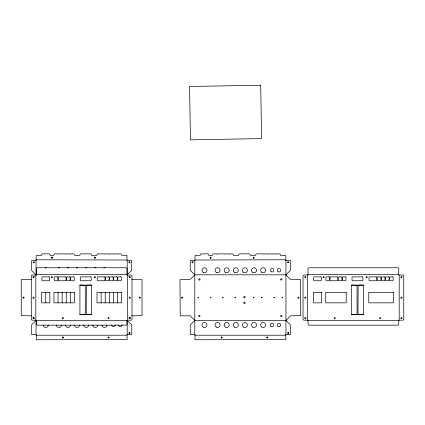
<?xml version="1.0" encoding="UTF-8"?>
<svg xmlns="http://www.w3.org/2000/svg" width="425" height="425" viewBox="0 0 425 425"><rect width="100%" height="100%" fill="white"/><g stroke="black" fill="none" stroke-linecap="round" stroke-linejoin="round"><path stroke-width="0.64" d="M33.325 277.557L34.239 276.643M35.833 275.049L36.29 274.592L126.979 274.592L127.436 275.049L127.436 320.168L126.979 320.625L36.29 320.625L35.833 320.168L35.833 275.049L31.96 275.049L31.275 275.735L31.275 319.483L31.96 320.168L35.833 320.168M36.518 320.397L36.061 320.397L31.503 324.955L31.503 334.523L36.29 334.751L36.29 339.766L127.208 339.538L126.979 335.208L36.29 335.208M126.979 260.01L126.979 255.452L122.31 255.452A0.685 0.685 0 0 1 121.624 254.772A0.914 0.914 0 0 0 120.716 253.858L118.437 253.858A0.914 0.914 0 0 0 117.714 254.214L117.337 254.214A0.914 0.914 0 0 0 116.615 253.858L114.336 253.858A0.914 0.914 0 0 0 113.613 254.214L113.236 254.214A0.914 0.914 0 0 0 112.513 253.858L110.234 253.858A0.914 0.914 0 0 0 109.512 254.214L109.135 254.214A0.914 0.914 0 0 0 108.412 253.858L106.133 253.858A0.914 0.914 0 0 0 105.405 254.214L105.033 254.214A0.914 0.914 0 0 0 104.306 253.858L97.925 253.858A0.914 0.914 0 0 0 97.017 254.772A0.685 0.685 0 0 1 96.332 255.452L92.119 255.452A0.685 0.685 0 0 1 91.433 254.772A0.914 0.914 0 0 0 90.52 253.858L80.952 253.858A0.914 0.914 0 0 0 80.038 254.772A0.685 0.685 0 0 1 79.358 255.452L75.14 255.452A0.685 0.685 0 0 1 74.455 254.772A0.914 0.914 0 0 0 73.546 253.858L71.267 253.858A0.914 0.914 0 0 0 70.545 254.214L70.168 254.214A0.914 0.914 0 0 0 69.445 253.858L67.166 253.858A0.914 0.914 0 0 0 66.443 254.214L66.066 254.214A0.914 0.914 0 0 0 65.344 253.858L58.963 253.858A0.914 0.914 0 0 0 58.241 254.214L57.864 254.214A0.914 0.914 0 0 0 57.141 253.858L54.862 253.858A0.914 0.914 0 0 0 53.948 254.772A0.685 0.685 0 0 1 53.263 255.452L50.532 255.452A0.685 0.685 0 0 1 49.847 254.772A0.914 0.914 0 0 0 48.933 253.858L42.553 253.858A0.914 0.914 0 0 0 41.645 254.772A0.685 0.685 0 0 1 40.959 255.452L36.29 255.452L36.061 259.781L126.979 260.01L126.979 260.467L131.537 260.467L131.766 270.263L127.208 274.821L126.751 274.821M129.03 318.575L130.401 317.204M194.793 274.821L190.235 279.379L179.982 279.608L180.211 315.839L190.235 315.839L194.793 320.397L285.94 320.397L290.498 315.839L300.751 315.61L300.528 279.379L290.498 279.379L285.94 274.821L194.793 274.821L190.235 270.263L190.235 260.695L195.022 260.467L195.022 255.452L199.692 255.452A0.685 0.685 0 0 0 200.377 254.772A0.914 0.914 0 0 1 201.291 253.858L207.671 253.858A0.914 0.914 0 0 1 208.579 254.772A0.685 0.685 0 0 0 209.265 255.452L212.001 255.452A0.685 0.685 0 0 0 212.681 254.772A0.914 0.914 0 0 1 213.594 253.858L215.873 253.858A0.914 0.914 0 0 1 216.596 254.214L216.973 254.214A0.914 0.914 0 0 1 217.696 253.858L224.076 253.858A0.914 0.914 0 0 1 224.798 254.214L225.176 254.214A0.914 0.914 0 0 1 225.898 253.858L228.177 253.858A0.914 0.914 0 0 1 228.9 254.214L229.277 254.214A0.914 0.914 0 0 1 229.999 253.858L232.278 253.858A0.914 0.914 0 0 1 233.192 254.772A0.685 0.685 0 0 0 233.872 255.452L238.09 255.452A0.685 0.685 0 0 0 238.776 254.772A0.914 0.914 0 0 1 239.684 253.858L249.257 253.858A0.914 0.914 0 0 1 250.166 254.772A0.685 0.685 0 0 0 250.851 255.452L255.064 255.452A0.685 0.685 0 0 0 255.749 254.772A0.914 0.914 0 0 1 256.663 253.858L263.043 253.858A0.914 0.914 0 0 1 263.766 254.214L264.143 254.214A0.914 0.914 0 0 1 264.865 253.858L267.144 253.858A0.914 0.914 0 0 1 267.867 254.214L268.244 254.214A0.914 0.914 0 0 1 268.967 253.858L271.246 253.858A0.914 0.914 0 0 1 271.968 254.214L272.345 254.214A0.914 0.914 0 0 1 273.068 253.858L275.347 253.858A0.914 0.914 0 0 1 276.069 254.214L276.447 254.214A0.914 0.914 0 0 1 277.169 253.858L279.448 253.858A0.914 0.914 0 0 1 280.362 254.772A0.685 0.685 0 0 0 281.042 255.452L285.712 255.452L285.94 259.781L195.022 260.01M194.793 320.397L190.235 324.955L190.235 334.523L195.022 334.751L195.022 339.766L285.94 339.538L285.712 335.208L195.022 335.208M285.94 274.821L290.498 270.263L290.498 260.695L285.712 260.467L285.712 260.01M307.588 275.049L308.045 274.592L398.735 274.592L399.192 275.049L399.192 320.168L398.735 320.625L308.045 320.625L307.588 320.168L307.588 275.049L303.716 275.049L303.03 275.735L303.03 319.483L303.716 320.168L307.588 320.168M36.518 274.821L36.061 274.821L31.503 270.263L31.503 260.695L36.29 260.467L36.29 260.01M127.436 275.049L131.309 275.049L131.994 275.735L131.994 319.483L131.309 320.168L127.436 320.168M399.192 275.049L403.065 275.049L403.75 275.735L403.75 319.483L403.065 320.168L399.192 320.168M31.503 279.379L21.25 279.608L21.25 315.61L31.503 315.839M131.766 279.379L142.019 279.608L142.019 315.61L131.766 315.839M126.751 320.397L127.208 320.397L131.766 324.955L131.766 334.523L126.979 334.751L126.979 335.208M285.94 320.397L290.498 324.955L290.498 334.523L285.712 334.751L285.712 335.208M129.03 276.643L129.944 277.557M32.874 317.204L34.239 318.575M398.735 274.592L398.735 268.441L398.055 267.761L308.731 267.761L308.045 268.441L308.045 274.592M398.735 320.625L398.735 324.498L398.055 325.183L308.731 325.183L308.045 324.498L308.045 320.625M363.306 285.303L363.306 314.473M351.682 285.303L351.682 314.473M285.94 260.467L285.94 334.751M194.793 260.467L194.793 334.751M127.208 260.467L127.208 275.278M127.208 320.397L127.208 334.751M126.979 274.592L126.979 268.441L126.299 267.761L36.975 267.761L36.29 268.441L36.29 274.592M126.979 320.625L126.979 324.498L126.299 325.183L36.975 325.183L36.29 324.498L36.29 320.625M117.523 292.368L117.523 302.85M113.422 292.368L113.422 302.85M109.321 292.368L109.321 302.85M105.219 292.368L105.219 302.85M101.118 292.368L101.118 302.85M91.545 285.303L91.545 314.473M79.927 285.303L79.927 314.473M70.353 292.368L70.353 302.85M66.252 292.368L66.252 302.85M62.151 292.368L62.151 302.85M58.05 292.368L58.05 302.85M45.746 292.368L45.746 302.85M36.061 260.467L36.061 275.278M36.061 320.397L36.061 334.751M85.542 267.846A2.507 2.507 0 0 1 86.843 267.846M76.431 267.846A2.507 2.507 0 0 1 77.727 267.846M67.315 267.846A2.507 2.507 0 0 1 68.611 267.846M103.774 267.846A2.507 2.507 0 0 1 105.071 267.846M94.658 267.846A2.507 2.507 0 0 1 95.954 267.846M58.198 267.846A2.507 2.507 0 0 1 59.495 267.846M45.098 267.846A2.507 2.507 0 0 1 46.394 267.846M88.698 324.955A2.507 2.507 0 0 1 86.19 327.462A2.507 2.507 0 0 1 83.688 324.955M79.587 324.955A2.507 2.507 0 0 1 77.079 327.462A2.507 2.507 0 0 1 74.572 324.955M61.354 324.955A2.507 2.507 0 0 1 58.847 327.462A2.507 2.507 0 0 1 56.344 324.955M106.93 324.955A2.507 2.507 0 0 1 104.422 327.462A2.507 2.507 0 0 1 101.915 324.955M70.47 324.955A2.507 2.507 0 0 1 67.963 327.462A2.507 2.507 0 0 1 65.455 324.955M97.814 324.955A2.507 2.507 0 0 1 95.306 327.462A2.507 2.507 0 0 1 92.799 324.955M48.253 324.955A2.507 2.507 0 0 1 45.746 327.462A2.507 2.507 0 0 1 43.238 324.955M121.991 324.955A1.732 1.732 0 0 1 120.259 326.687A1.732 1.732 0 0 1 118.527 324.955M115.154 324.955A1.732 1.732 0 0 1 113.422 326.687A1.732 1.732 0 0 1 111.69 324.955M197.976 297.516C198.422 298.908 199.059 296.533 197.976 297.516M210.279 297.516C210.726 298.908 211.363 296.533 210.279 297.516M222.583 297.516C223.029 298.908 223.667 296.533 222.583 297.516M234.887 297.516C235.333 298.908 235.971 296.533 234.887 297.516M253.348 297.516C253.794 298.908 254.432 296.533 253.348 297.516M261.55 297.516C261.997 298.908 262.634 296.533 261.55 297.516M273.854 297.516C274.3 298.908 274.938 296.533 273.854 297.516M282.057 297.516C282.503 298.908 283.14 296.533 282.057 297.516M33.591 262.485L33.378 262.692A0.568 0.568 0 0 0 33.782 262.857L33.979 262.485L34.186 262.692A0.568 0.568 0 0 0 34.351 262.289L34.058 262.289L34.186 261.885A0.568 0.568 0 0 0 33.782 261.72L33.591 262.098L33.378 261.885A0.568 0.568 0 0 0 33.214 262.289L33.591 262.485M51.707 257.927L51.494 258.134A0.568 0.568 0 0 0 51.898 258.304L52.089 257.927L52.302 258.134A0.568 0.568 0 0 0 52.466 257.731L52.089 257.539L52.302 257.327A0.568 0.568 0 0 0 51.898 257.162L51.898 257.46L51.494 257.327A0.568 0.568 0 0 0 51.329 257.731L51.707 257.927M23.338 297.803L23.125 298.01A0.568 0.568 0 0 0 23.529 298.18L23.72 297.803L23.933 298.01A0.568 0.568 0 0 0 24.098 297.612L23.8 297.612L23.933 297.208A0.568 0.568 0 0 0 23.529 297.038L23.338 297.415L23.125 297.208A0.568 0.568 0 0 0 22.961 297.612L23.338 297.803M94.77 257.927L94.562 258.134A0.568 0.568 0 0 0 94.966 258.304L95.157 257.927L95.37 258.134A0.568 0.568 0 0 0 95.535 257.731L95.157 257.539L95.37 257.327A0.568 0.568 0 0 0 94.966 257.162L94.77 257.539L94.562 257.327A0.568 0.568 0 0 0 94.398 257.731L94.77 257.927M86.418 285.303L86.19 314.245L91.662 314.702L79.81 314.702L85.282 314.245L85.282 285.531L79.81 285.074L91.662 285.074L86.418 285.303M129.296 262.485L129.083 262.692A0.568 0.568 0 0 0 129.487 262.857L129.683 262.485L129.891 262.692A0.568 0.568 0 0 0 130.055 262.289L129.683 262.098L129.891 261.885A0.568 0.568 0 0 0 129.487 261.72L129.296 262.098L129.083 261.885A0.568 0.568 0 0 0 128.918 262.289L129.296 262.485M62.757 337.678L62.549 337.891A0.568 0.568 0 0 0 62.948 338.056L62.948 337.758L63.352 337.891A0.568 0.568 0 0 0 63.522 337.487L63.224 337.487L63.352 337.083A0.568 0.568 0 0 0 62.948 336.919L62.948 337.211L62.549 337.083A0.568 0.568 0 0 0 62.379 337.487L62.757 337.678M139.549 297.803L139.336 298.01A0.568 0.568 0 0 0 139.74 298.18L139.937 297.803L140.144 298.01A0.568 0.568 0 0 0 140.314 297.612L140.016 297.612L140.144 297.208A0.568 0.568 0 0 0 139.74 297.038L139.549 297.415L139.336 297.208A0.568 0.568 0 0 0 139.172 297.612L139.549 297.803M108.332 337.678L108.12 337.891A0.568 0.568 0 0 0 108.524 338.056L108.715 337.678L108.927 337.891A0.568 0.568 0 0 0 109.092 337.487L108.795 337.487L108.927 337.083A0.568 0.568 0 0 0 108.524 336.919L108.332 337.291L108.12 337.083A0.568 0.568 0 0 0 107.955 337.487L108.332 337.678M192.323 262.485L192.111 262.692A0.568 0.568 0 0 0 192.514 262.857L192.711 262.485L192.918 262.692A0.568 0.568 0 0 0 193.088 262.289L192.711 262.098L192.918 261.885A0.568 0.568 0 0 0 192.514 261.72L192.323 262.098L192.111 261.885A0.568 0.568 0 0 0 191.946 262.289L192.323 262.485M129.296 333.12L129.083 333.333A0.568 0.568 0 0 0 129.487 333.498L129.683 333.12L129.891 333.333A0.568 0.568 0 0 0 130.055 332.929L129.763 332.929L129.891 332.525A0.568 0.568 0 0 0 129.487 332.361L129.296 332.738L129.083 332.525A0.568 0.568 0 0 0 128.918 332.929L129.296 333.12M210.439 257.927L210.226 258.134A0.568 0.568 0 0 0 210.63 258.304L210.827 257.927L211.034 258.134A0.568 0.568 0 0 0 211.204 257.731L210.827 257.539L211.034 257.327A0.568 0.568 0 0 0 210.63 257.162L210.439 257.539L210.226 257.327A0.568 0.568 0 0 0 210.062 257.731L210.439 257.927M182.07 297.803L181.857 298.01A0.568 0.568 0 0 0 182.261 298.18L182.458 297.803L182.665 298.01A0.568 0.568 0 0 0 182.83 297.612L182.538 297.612L182.665 297.208A0.568 0.568 0 0 0 182.261 297.038L182.07 297.415L181.857 297.208A0.568 0.568 0 0 0 181.693 297.612L182.07 297.803M253.507 257.927L253.295 258.134A0.568 0.568 0 0 0 253.698 258.304L253.89 257.927L254.102 258.134A0.568 0.568 0 0 0 254.267 257.731L253.89 257.539L254.102 257.327A0.568 0.568 0 0 0 253.698 257.162L253.507 257.539L253.295 257.327A0.568 0.568 0 0 0 253.13 257.731L253.507 257.927M288.028 262.485L287.815 262.692A0.568 0.568 0 0 0 288.219 262.857L288.416 262.485L288.623 262.692A0.568 0.568 0 0 0 288.793 262.289L288.495 262.289L288.623 261.885A0.568 0.568 0 0 0 288.219 261.72L288.028 262.098L287.815 261.885A0.568 0.568 0 0 0 287.651 262.289L288.028 262.485M221.489 337.678L221.282 337.891A0.568 0.568 0 0 0 221.685 338.056L221.877 337.678L222.084 337.891A0.568 0.568 0 0 0 222.254 337.487L221.956 337.487L222.084 337.083A0.568 0.568 0 0 0 221.685 336.919L221.489 337.291L221.282 337.083A0.568 0.568 0 0 0 221.112 337.487L221.489 337.678M298.281 297.803L298.074 298.01A0.568 0.568 0 0 0 298.472 298.18L298.472 297.882L298.876 298.01A0.568 0.568 0 0 0 299.046 297.612L298.748 297.612L298.876 297.208A0.568 0.568 0 0 0 298.472 297.038L298.472 297.335L298.074 297.208A0.568 0.568 0 0 0 297.904 297.612L298.281 297.803M267.065 337.678L266.852 337.891A0.568 0.568 0 0 0 267.256 338.056L267.452 337.678L267.66 337.891A0.568 0.568 0 0 0 267.824 337.487L267.532 337.487L267.66 337.083A0.568 0.568 0 0 0 267.256 336.919L267.065 337.291L266.852 337.083A0.568 0.568 0 0 0 266.688 337.487L267.065 337.678M288.028 333.12L287.815 333.333A0.568 0.568 0 0 0 288.219 333.498L288.219 333.2L288.623 333.333A0.568 0.568 0 0 0 288.793 332.929L288.495 332.929L288.623 332.525A0.568 0.568 0 0 0 288.219 332.361L288.219 332.653L287.815 332.525A0.568 0.568 0 0 0 287.651 332.929L288.028 333.12M358.174 285.303L357.951 314.245L363.418 314.702L351.571 314.702L357.037 314.245L357.037 285.531L351.571 285.074L363.418 285.074L358.174 285.303M260.695 85.234L189.539 86.477L190.469 139.846L261.63 138.603L260.695 85.234M48.933 276.872L42.553 276.872A0.685 0.685 0 0 0 41.873 277.557L41.873 280.064A0.685 0.685 0 0 0 42.553 280.744L48.933 280.744A0.685 0.685 0 0 0 49.619 280.064L49.619 277.557A0.685 0.685 0 0 0 48.933 276.872M57.141 276.872L54.862 276.872A0.685 0.685 0 0 0 54.177 277.557L54.177 280.064A0.685 0.685 0 0 0 54.862 280.744L57.141 280.744A0.685 0.685 0 0 0 57.821 280.064L57.821 277.557A0.685 0.685 0 0 0 57.141 276.872M65.344 276.872L58.963 276.872A0.685 0.685 0 0 0 58.278 277.557L58.278 280.064A0.685 0.685 0 0 0 58.963 280.744L65.344 280.744A0.685 0.685 0 0 0 66.024 280.064L66.024 277.557A0.685 0.685 0 0 0 65.344 276.872M69.445 276.872L67.166 276.872A0.685 0.685 0 0 0 66.481 277.557L66.481 280.064A0.685 0.685 0 0 0 67.166 280.744L69.445 280.744A0.685 0.685 0 0 0 70.13 280.064L70.13 277.557A0.685 0.685 0 0 0 69.445 276.872M73.546 276.872L71.267 276.872A0.685 0.685 0 0 0 70.582 277.557L70.582 280.064A0.685 0.685 0 0 0 71.267 280.744L73.546 280.744A0.685 0.685 0 0 0 74.232 280.064L74.232 277.557A0.685 0.685 0 0 0 73.546 276.872M90.52 276.872L80.952 276.872A0.685 0.685 0 0 0 80.267 277.557L80.267 280.064A0.685 0.685 0 0 0 80.952 280.744L90.52 280.744A0.685 0.685 0 0 0 91.205 280.064L91.205 277.557A0.685 0.685 0 0 0 90.52 276.872M104.306 276.872L97.925 276.872A0.685 0.685 0 0 0 97.245 277.557L97.245 280.064A0.685 0.685 0 0 0 97.925 280.744L104.306 280.744A0.685 0.685 0 0 0 104.991 280.064L104.991 277.557A0.685 0.685 0 0 0 104.306 276.872M108.412 276.872L106.133 276.872A0.685 0.685 0 0 0 105.448 277.557L105.448 280.064A0.685 0.685 0 0 0 106.133 280.744L108.412 280.744A0.685 0.685 0 0 0 109.092 280.064L109.092 277.557A0.685 0.685 0 0 0 108.412 276.872M112.513 276.872L110.234 276.872A0.685 0.685 0 0 0 109.549 277.557L109.549 280.064A0.685 0.685 0 0 0 110.234 280.744L112.513 280.744A0.685 0.685 0 0 0 113.193 280.064L113.193 277.557A0.685 0.685 0 0 0 112.513 276.872M116.615 276.872L114.336 276.872A0.685 0.685 0 0 0 113.65 277.557L113.65 280.064A0.685 0.685 0 0 0 114.336 280.744L116.615 280.744A0.685 0.685 0 0 0 117.295 280.064L117.295 277.557A0.685 0.685 0 0 0 116.615 276.872M120.716 276.872L118.437 276.872A0.685 0.685 0 0 0 117.752 277.557L117.752 280.064A0.685 0.685 0 0 0 118.437 280.744L120.716 280.744A0.685 0.685 0 0 0 121.396 280.064L121.396 277.557A0.685 0.685 0 0 0 120.716 276.872M320.694 276.872L314.314 276.872A0.685 0.685 0 0 0 313.629 277.557L313.629 280.064A0.685 0.685 0 0 0 314.314 280.744L320.694 280.744A0.685 0.685 0 0 0 321.374 280.064L321.374 277.557A0.685 0.685 0 0 0 320.694 276.872M328.897 276.872L326.618 276.872A0.685 0.685 0 0 0 325.933 277.557L325.933 280.064A0.685 0.685 0 0 0 326.618 280.744L328.897 280.744A0.685 0.685 0 0 0 329.577 280.064L329.577 277.557A0.685 0.685 0 0 0 328.897 276.872M337.099 276.872L330.719 276.872A0.685 0.685 0 0 0 330.034 277.557L330.034 280.064A0.685 0.685 0 0 0 330.719 280.744L337.099 280.744A0.685 0.685 0 0 0 337.785 280.064L337.785 277.557A0.685 0.685 0 0 0 337.099 276.872M341.201 276.872L338.922 276.872A0.685 0.685 0 0 0 338.236 277.557L338.236 280.064A0.685 0.685 0 0 0 338.922 280.744L341.201 280.744A0.685 0.685 0 0 0 341.886 280.064L341.886 277.557A0.685 0.685 0 0 0 341.201 276.872M345.302 276.872L343.023 276.872A0.685 0.685 0 0 0 342.337 277.557L342.337 280.064A0.685 0.685 0 0 0 343.023 280.744L345.302 280.744A0.685 0.685 0 0 0 345.987 280.064L345.987 277.557A0.685 0.685 0 0 0 345.302 276.872M362.275 276.872L352.707 276.872A0.685 0.685 0 0 0 352.022 277.557L352.022 280.064A0.685 0.685 0 0 0 352.707 280.744L362.275 280.744A0.685 0.685 0 0 0 362.961 280.064L362.961 277.557A0.685 0.685 0 0 0 362.275 276.872M376.067 276.872L369.686 276.872A0.685 0.685 0 0 0 369.001 277.557L369.001 280.064A0.685 0.685 0 0 0 369.686 280.744L376.067 280.744A0.685 0.685 0 0 0 376.747 280.064L376.747 277.557A0.685 0.685 0 0 0 376.067 276.872M380.168 276.872L377.889 276.872A0.685 0.685 0 0 0 377.203 277.557L377.203 280.064A0.685 0.685 0 0 0 377.889 280.744L380.168 280.744A0.685 0.685 0 0 0 380.848 280.064L380.848 277.557A0.685 0.685 0 0 0 380.168 276.872M384.269 276.872L381.99 276.872A0.685 0.685 0 0 0 381.305 277.557L381.305 280.064A0.685 0.685 0 0 0 381.99 280.744L384.269 280.744A0.685 0.685 0 0 0 384.949 280.064L384.949 277.557A0.685 0.685 0 0 0 384.269 276.872M388.37 276.872L386.091 276.872A0.685 0.685 0 0 0 385.406 277.557L385.406 280.064A0.685 0.685 0 0 0 386.091 280.744L388.37 280.744A0.685 0.685 0 0 0 389.05 280.064L389.05 277.557A0.685 0.685 0 0 0 388.37 276.872M392.472 276.872L390.192 276.872A0.685 0.685 0 0 0 389.507 277.557L389.507 280.064A0.685 0.685 0 0 0 390.192 280.744L392.472 280.744A0.685 0.685 0 0 0 393.152 280.064L393.152 277.557A0.685 0.685 0 0 0 392.472 276.872M49.847 292.368L41.645 292.368L41.645 302.85L49.847 302.85L49.847 292.368M74.455 292.368L53.948 292.368L53.948 302.85L74.455 302.85L74.455 292.368M121.624 292.368L97.017 292.368L97.017 302.85L121.624 302.85L121.624 292.368M321.603 292.368L313.4 292.368L313.4 302.85L321.603 302.85L321.603 292.368M346.216 292.368L325.704 292.368L325.704 302.85L346.216 302.85L346.216 292.368M393.38 292.368L368.772 292.368L368.772 302.85L393.38 302.85L393.38 292.368M243.971 303.237A0.707 0.707 0 0 0 245.151 302.919A0.707 0.707 0 0 0 244.285 302.053A0.707 0.707 0 0 0 243.971 303.237M244.115 297.649A0.707 0.707 0 0 0 245.177 297.038A0.707 0.707 0 0 0 244.115 296.427A0.707 0.707 0 0 0 244.115 297.649M203.224 327.123A2.507 2.507 0 0 0 206.986 324.955A2.507 2.507 0 0 0 203.224 322.782A2.507 2.507 0 0 0 203.224 327.123M252.785 327.123A2.507 2.507 0 0 0 256.546 324.955A2.507 2.507 0 0 0 252.785 322.782A2.507 2.507 0 0 0 252.785 327.123M234.558 327.123A2.507 2.507 0 0 0 238.319 324.955A2.507 2.507 0 0 0 234.558 322.782A2.507 2.507 0 0 0 234.558 327.123M243.674 327.123A2.507 2.507 0 0 0 247.43 324.955A2.507 2.507 0 0 0 243.674 322.782A2.507 2.507 0 0 0 243.674 327.123M225.441 327.123A2.507 2.507 0 0 0 229.202 324.955A2.507 2.507 0 0 0 225.441 322.782A2.507 2.507 0 0 0 225.441 327.123M216.33 327.123A2.507 2.507 0 0 0 220.086 324.955A2.507 2.507 0 0 0 216.33 322.782A2.507 2.507 0 0 0 216.33 327.123M261.901 327.123A2.507 2.507 0 0 0 265.662 324.955A2.507 2.507 0 0 0 261.901 322.782A2.507 2.507 0 0 0 261.901 327.123M277.769 326.177A1.732 1.732 0 0 0 280.665 325.401A1.732 1.732 0 0 0 278.545 323.282A1.732 1.732 0 0 0 277.769 326.177M270.932 326.177A1.732 1.732 0 0 0 273.828 325.401A1.732 1.732 0 0 0 271.708 323.282A1.732 1.732 0 0 0 270.932 326.177M199.012 316.428A0.685 0.685 0 0 0 200.037 315.839A0.685 0.685 0 0 0 199.012 315.249A0.685 0.685 0 0 0 199.012 316.428M280.904 279.862A0.685 0.685 0 0 0 282.046 279.554A0.685 0.685 0 0 0 281.207 278.72A0.685 0.685 0 0 0 280.904 279.862M280.904 316.322A0.685 0.685 0 0 0 282.046 316.014A0.685 0.685 0 0 0 281.207 315.18A0.685 0.685 0 0 0 280.904 316.322M199.012 279.974A0.685 0.685 0 0 0 200.037 279.379A0.685 0.685 0 0 0 199.012 278.789A0.685 0.685 0 0 0 199.012 279.974M243.674 272.436A2.507 2.507 0 0 0 247.43 270.263A2.507 2.507 0 0 0 243.674 268.095A2.507 2.507 0 0 0 243.674 272.436M234.558 272.436A2.507 2.507 0 0 0 238.319 270.263A2.507 2.507 0 0 0 234.558 268.095A2.507 2.507 0 0 0 234.558 272.436M225.441 272.436A2.507 2.507 0 0 0 229.202 270.263A2.507 2.507 0 0 0 225.441 268.095A2.507 2.507 0 0 0 225.441 272.436M261.901 272.436A2.507 2.507 0 0 0 265.662 270.263A2.507 2.507 0 0 0 261.901 268.095A2.507 2.507 0 0 0 261.901 272.436M252.785 272.436A2.507 2.507 0 0 0 256.546 270.263A2.507 2.507 0 0 0 252.785 268.095A2.507 2.507 0 0 0 252.785 272.436M216.33 272.436A2.507 2.507 0 0 0 220.086 270.263A2.507 2.507 0 0 0 216.33 268.095A2.507 2.507 0 0 0 216.33 272.436M278.125 271.766A1.732 1.732 0 0 0 280.723 270.263A1.732 1.732 0 0 0 278.125 268.765A1.732 1.732 0 0 0 278.125 271.766M203.224 272.436A2.507 2.507 0 0 0 206.986 270.263A2.507 2.507 0 0 0 203.224 268.095A2.507 2.507 0 0 0 203.224 272.436M271.288 271.766A1.732 1.732 0 0 0 273.886 270.263A1.732 1.732 0 0 0 271.288 268.765A1.732 1.732 0 0 0 271.288 271.766M305.028 318.612A0.568 0.568 0 0 0 305.883 318.118A0.568 0.568 0 0 0 305.028 317.624A0.568 0.568 0 0 0 305.028 318.612M401.184 318.612A0.568 0.568 0 0 0 402.039 318.118A0.568 0.568 0 0 0 401.184 317.624A0.568 0.568 0 0 0 401.184 318.612M401.184 277.594A0.568 0.568 0 0 0 402.039 277.1A0.568 0.568 0 0 0 401.184 276.606A0.568 0.568 0 0 0 401.184 277.594M305.028 277.594A0.568 0.568 0 0 0 305.883 277.1A0.568 0.568 0 0 0 305.028 276.606A0.568 0.568 0 0 0 305.028 277.594M379.876 318.522A0.568 0.568 0 0 0 380.832 318.267A0.568 0.568 0 0 0 380.131 317.565A0.568 0.568 0 0 0 379.876 318.522M366.435 277.594A0.568 0.568 0 0 0 367.29 277.1A0.568 0.568 0 0 0 366.435 276.606A0.568 0.568 0 0 0 366.435 277.594M334.422 318.612A0.568 0.568 0 0 0 335.277 318.118A0.568 0.568 0 0 0 334.422 317.624A0.568 0.568 0 0 0 334.422 318.612M323.372 277.594A0.568 0.568 0 0 0 324.222 277.1A0.568 0.568 0 0 0 323.372 276.606A0.568 0.568 0 0 0 323.372 277.594M305.017 298.122A0.595 0.595 0 0 0 305.904 297.612A0.595 0.595 0 0 0 305.017 297.096A0.595 0.595 0 0 0 305.017 298.122M401.173 298.122A0.595 0.595 0 0 0 402.066 297.612A0.595 0.595 0 0 0 401.173 297.096A0.595 0.595 0 0 0 401.173 298.122M33.272 318.612A0.568 0.568 0 0 0 34.122 318.118A0.568 0.568 0 0 0 33.272 317.624A0.568 0.568 0 0 0 33.272 318.612M129.428 318.612A0.568 0.568 0 0 0 130.284 318.118A0.568 0.568 0 0 0 129.428 317.624A0.568 0.568 0 0 0 129.428 318.612M129.428 277.594A0.568 0.568 0 0 0 130.284 277.1A0.568 0.568 0 0 0 129.428 276.606A0.568 0.568 0 0 0 129.428 277.594M33.15 277.504A0.568 0.568 0 0 0 34.106 277.249A0.568 0.568 0 0 0 33.405 276.553A0.568 0.568 0 0 0 33.15 277.504M94.679 277.594A0.568 0.568 0 0 0 95.535 277.1A0.568 0.568 0 0 0 94.679 276.606A0.568 0.568 0 0 0 94.679 277.594M108.237 318.612A0.568 0.568 0 0 0 109.092 318.118A0.568 0.568 0 0 0 108.237 317.624A0.568 0.568 0 0 0 108.237 318.612M62.666 318.612A0.568 0.568 0 0 0 63.522 318.118A0.568 0.568 0 0 0 62.666 317.624A0.568 0.568 0 0 0 62.666 318.612M51.611 277.594A0.568 0.568 0 0 0 52.466 277.1A0.568 0.568 0 0 0 51.611 276.606A0.568 0.568 0 0 0 51.611 277.594M129.418 298.122A0.595 0.595 0 0 0 130.31 297.612A0.595 0.595 0 0 0 129.418 297.096A0.595 0.595 0 0 0 129.418 298.122M33.256 298.122A0.595 0.595 0 0 0 34.149 297.612A0.595 0.595 0 0 0 33.256 297.096A0.595 0.595 0 0 0 33.256 298.122"/></g></svg>
